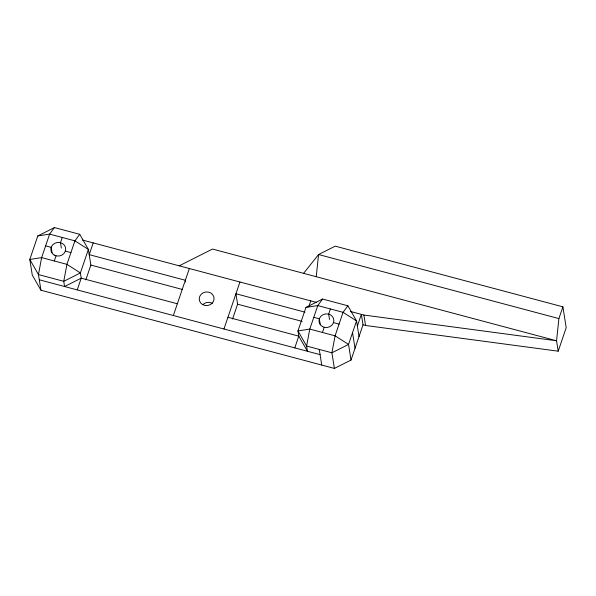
<?xml version="1.0" encoding="UTF-8"?>
<svg xmlns="http://www.w3.org/2000/svg" width="596" height="596" viewBox="0 0 596 596"><rect width="100%" height="100%" fill="white"/><g stroke="black" fill="none" stroke-linecap="round" stroke-linejoin="round"><path stroke-width="0.89" d="M316.23 276.708L318.569 254.529L335.22 246.148L562.9 306.836L566.2 327.688L558.206 351.193L365.542 325.476L363.016 324.798L361.362 314.375L357.362 326.094M562.9 306.836L558.899 318.592L556.56 340.77L558.206 351.193M173.354 315.522L189.342 268.52M85.831 279.874L90.86 265.071L88.387 249.433L79.73 234.31L54.437 227.568L37.794 235.949L29.8 259.454L32.281 275.091L40.93 290.215L334.386 368.432L351.029 360.051L363.016 324.798M54.273 260.981L56.031 255.811M62.26 237.476L60.501 242.647L61.366 248.085M77.227 289.902L81.22 278.153L80.393 272.938L88.387 249.433L74.91 240.851L49.617 234.109L37.794 235.949M93.207 242.892L89.214 254.648L185.341 280.269L185.617 282.005M223.954 329.007L239.935 282.005M232.559 318.979L237.588 304.183L235.941 293.754L304.981 312.162M322.592 299.043L305.949 307.424L297.955 330.929L298.782 336.137L307.439 351.26L306.612 346.053L309.778 329.081L317.772 305.584L322.592 299.043L347.893 305.785L356.542 320.909L359.023 336.546M294.789 347.893L298.782 336.137L227.948 317.258M308.773 306.761L310.769 300.883M322.429 332.456L324.187 327.286M330.422 308.952L328.664 314.122L329.521 319.56M54.437 227.568L49.617 234.109L41.623 257.606L38.457 274.57L40.93 290.215M79.73 234.31L74.91 240.851L66.923 264.348L63.75 281.319L64.577 286.527L81.22 278.153L177.31 303.766M347.893 305.785L343.065 312.326L335.079 335.831L331.905 352.795L334.386 368.432M303.58 273.34L318.569 254.529L558.899 318.592M179.217 265.823L212.511 249.061L556.56 340.77L363.895 315.046L350.403 311.447M305.949 307.424L317.772 305.584L343.065 312.326L356.542 320.909L348.548 344.413L351.029 360.051M82.248 239.972L316.67 302.463M45.616 245.857L51.181 247.34L52.046 252.779M65.351 251.117L70.917 252.6M313.772 317.333L319.337 318.815L320.201 324.254M333.507 322.592L339.072 324.075M90.86 265.071L182.503 289.5M237.588 304.183L302.15 321.393M39.276 279.785L320.082 354.635M363.895 315.046L365.542 325.476M352.549 332.657L355.022 348.302M319.262 349.42L321.736 365.057M203.281 304.265A7.443 6.832 -9 0 1 212.295 303.327M80.393 272.938L63.75 281.319L38.457 274.57L29.8 259.454L41.623 257.606L66.923 264.348L80.393 272.938M348.548 344.413L331.905 352.795L306.612 346.053L297.955 330.929L309.778 329.081L335.079 335.831L348.548 344.413M54.273 255.095A7.443 6.832 -9 0 0 65.687 249.351A7.443 6.832 -9 0 0 54.839 243.243A7.443 6.832 -9 0 0 54.273 255.095M322.429 326.571A7.443 6.832 -9 0 0 333.842 320.827A7.443 6.832 -9 0 0 322.995 314.718A7.443 6.832 -9 0 0 322.429 326.571M202.655 304.63A7.443 6.832 -9 0 0 214.068 298.887A7.443 6.832 -9 0 0 203.221 292.778A7.443 6.832 -9 0 0 202.655 304.63"/></g></svg>
